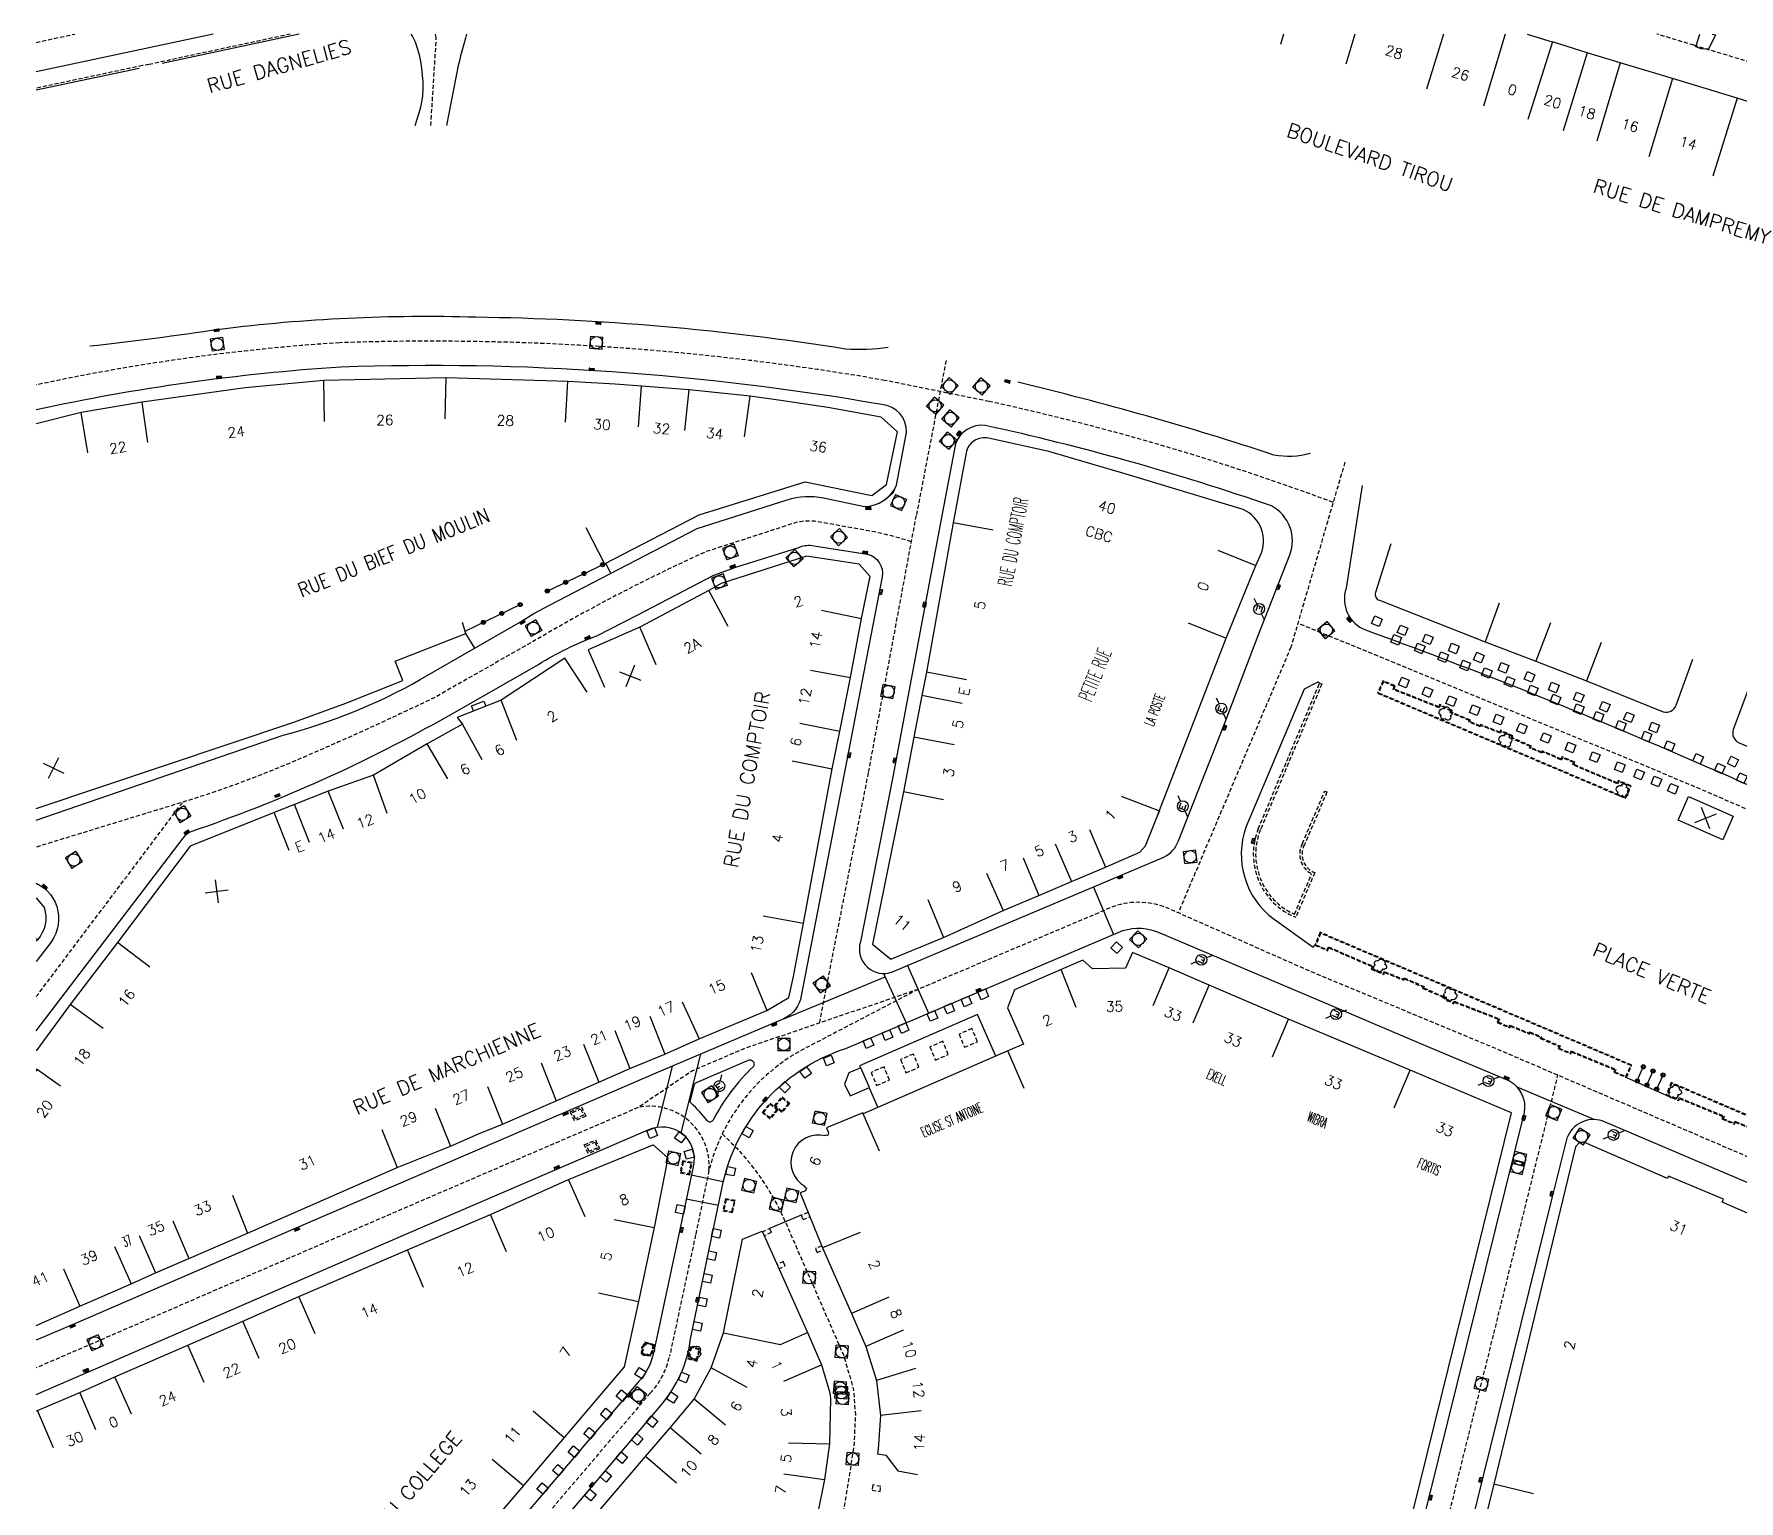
# Model space of a CAD drawing. Header units: millimetres. Extents: x 154999 to 156001, y 121000 to 122001.
# Drawn here: x 154999.7 to 155208.6, y 121820.3 to 122000 of the extents above; entities that cross this region are included whole.
import ezdxf
from ezdxf.enums import TextEntityAlignment as Align

# ---------------------------------------------------------------- set-up
doc = ezdxf.new("R2010")
doc.units = ezdxf.units.MM
doc.linetypes.add('DASHED', pattern=[0.75, 0.5, -0.25])
doc.layers.get('0').update_dxf_attribs({"linetype": 'CONTINUOUS'})
for name, color, linetype in [('W0001', 6, 'DASHED'), ('W0008', 7, 'CONTINUOUS'), ('W0100', 7, 'CONTINUOUS'), ('W0105', 7, 'CONTINUOUS'), ('W0112', 1, 'DASHED'), ('W0300', 7, 'CONTINUOUS'), ('W0310', 3, 'CONTINUOUS'), ('W0322', 7, 'CONTINUOUS'), ('W0334', 7, 'CONTINUOUS'), ('W0400', 7, 'CONTINUOUS'), ('W0420', 7, 'CONTINUOUS'), ('W0471', 7, 'CONTINUOUS'), ('W0984', 7, 'CONTINUOUS'), ('W0989', 7, 'CONTINUOUS'), ('W0991', 7, 'CONTINUOUS'), ('W1102', 7, 'CONTINUOUS')]:
    doc.layers.add(name, color=color, linetype=linetype)
doc.styles.get("Standard").update_dxf_attribs({"font": 'romans.shx', "width": 0.85})

# ---------------------------------------------------------------- blocks, each defined once
blk = doc.blocks.new('T471')
for p, q in [((-0.333334, 0.333334), (-0.333334, -0.333334)), ((-0.333334, 0.333334), (0.333334, 0.333334)), ((-0.333334, 0), (0, 0)), ((0.500001, 0.500001), (1.000002, 1.000002)), ((-0.500001, -0.500001), (-1.000002, -1.000002)), ((-0.333334, -0.333334), (0.333334, -0.333334))]:
    blk.add_line(p, q)
blk.add_ellipse((0, 0), major_axis=(0.471405, 0.471405), ratio=1, start_param=5.4977871438, end_param=11.780972451)
blk = doc.blocks.new('T420')
for p, q in [((0.75, 0.75), (-0.75, 0.75)), ((-0.75, 0.75), (-0.75, -0.75)), ((0.75, 0.75), (0.75, -0.75)), ((0.75, -0.75), (-0.75, -0.75))]:
    blk.add_line(p, q)
blk.add_ellipse((0, 0), major_axis=(-0.53, 0.53), ratio=1, start_param=3.926991, end_param=10.210176)
blk = doc.blocks.new('T400')
for p, q in [((-0.15, 0.3), (0.15, 0.3)), ((-0.15, -0.25), (-0.15, 0.3)), ((-0.15, 0.15), (0.15, 0.15)), ((-0.15, 0), (0.15, 0)), ((0.15, 0.3), (0.15, -0.25)), ((-0.15, -0.15), (0.15, -0.15)), ((-0.15, -0.25), (-0.15, -0.3)), ((-0.15, -0.3), (0.15, -0.3)), ((0.15, -0.3), (0.15, -0.25))]:
    blk.add_line(p, q)
blk = doc.blocks.new('T300')
for p, q in [((-0.8, 0.51), (-0.86, 0.34)), ((-0.86, 0.34), (-0.86, 0.17)), ((-0.86, 0.17), (-0.74, 0.06)), ((-0.69, 0.63), (-0.8, 0.51)), ((-0.8, -0.06), (-0.74, 0.06)), ((-0.74, 0.06), (-0.69, 0.11)), ((-0.57, 0.69), (-0.69, 0.63)), ((-0.46, 0.69), (-0.57, 0.69)), ((-0.29, 0.63), (-0.46, 0.69)), ((-0.29, 0.63), (-0.17, 0.74)), ((-0.23, 0.57), (-0.29, 0.63)), ((-0.17, 0.74), (-0.06, 0.8)), ((-0.06, 0.8), (0.06, 0.8)), ((0.06, 0.8), (0.23, 0.74)), ((0.23, 0.74), (0.34, 0.63)), ((0.34, 0.63), (0.4, 0.51)), ((0.46, 0.46), (0.34, 0.46)), ((0.4, 0.51), (0.4, 0.46)), ((0.57, 0.4), (0.46, 0.46)), ((0.57, 0.4), (0.69, 0.29)), ((0.69, 0.29), (0.74, 0.17)), ((0.74, 0.06), (0.69, -0.17)), ((0.74, 0.17), (0.74, 0.06)), ((-0.8, -0.17), (-0.8, -0.06)), ((-0.8, -0.23), (-0.8, -0.17)), ((-0.74, -0.34), (-0.8, -0.23)), ((-0.69, -0.4), (-0.74, -0.34)), ((-0.51, -0.46), (-0.69, -0.4)), ((-0.4, -0.46), (-0.51, -0.46)), ((-0.4, -0.46), (-0.34, -0.46)), ((-0.34, -0.46), (-0.34, -0.4)), ((-0.34, -0.51), (-0.34, -0.46)), ((-0.29, -0.63), (-0.34, -0.51)), ((-0.17, -0.74), (-0.29, -0.63)), ((-0.06, -0.8), (-0.17, -0.74)), ((0.06, -0.8), (-0.06, -0.8)), ((0.17, -0.74), (0.06, -0.8)), ((0.23, -0.69), (0.17, -0.74)), ((0.29, -0.46), (0.23, -0.46)), ((0.29, -0.63), (0.23, -0.69)), ((0.46, -0.4), (0.29, -0.46)), ((0.34, -0.51), (0.29, -0.63)), ((0.34, -0.51), (0.34, -0.46)), ((0.57, -0.34), (0.46, -0.4)), ((0.63, -0.29), (0.57, -0.34)), ((0.69, -0.17), (0.63, -0.29))]:
    blk.add_line(p, q)
blk = doc.blocks.new('t322o')
at = {"color": 0, "linetype": 'Continuous'}
for radius in [0.25, 0.15]:
    blk.add_circle((0, 0), radius, dxfattribs=at)
blk = doc.blocks.new('t991o')
at = {"color": 0, "linetype": 'Continuous'}
for p, q in [((-1, 1), (1, -1)), ((-1, -1), (1, 1))]:
    blk.add_line(p, q, dxfattribs=at)
blk = doc.blocks.new('t112o')
at = {"color": 0, "linetype": 'Continuous'}
for p, q in [((-0.5, 0.5), (0.5, 0.5)), ((-0.5, -0.5), (-0.5, 0.5)), ((0.5, 0.5), (0.5, -0.5)), ((0.5, -0.5), (-0.5, -0.5))]:
    blk.add_line(p, q, dxfattribs=at)

msp = doc.modelspace()

# ---------------------------------------------------------------- linework, layer by layer
at = {"layer": 'W0001'}
for p, q in [((155000, 121998.99), (155004.72, 122000)), ((155049.02, 121999.49), (155048.92, 122000)), ((155048.35, 121988.8), (155049.02, 121999.49))]:
    msp.add_line(p, q, dxfattribs=at)
for points in [[(155226.57, 121991.55), (155203.11, 121998.63), (155198.59, 122000)], [(155111.48, 121959.99), (155107.86, 121941.14)], [(155160.35, 121947.54), (155153.73, 121924.87)], [(155095.98, 121878.83), (155101.99, 121909.57), (155107.86, 121941.14)], [(155000, 121882.06), (155017.94, 121905.88)]]:
    msp.add_lwpolyline(points, dxfattribs=at)
for points in [[(155158.91, 121942.62, 0.035498), (155116.78, 121954.98), (155103.99, 121957.57, 0.051929), (155037.15, 121962.18, 0.037054), (155000, 121957.01)], [(155073.8, 121868.49, -0.496715), (155082.43, 121860.77), (155080.79, 121852.88), (155077.6, 121838.01, -0.138384), (155075.23, 121833.47), (155055.61, 121810.42), (155033.4, 121784.3)]]:
    msp.add_lwpolyline(points, format="xyb", dxfattribs=at)
at = {"layer": 'W0001', "flags": 128}
for points in [[(155107.24, 121937.79, 0.035184), (155101.63, 121939.2), (155095.75, 121940.25, 0.12004), (155092.73, 121940.03), (155082, 121936.55, 0.023572), (155064.11, 121927.43), (155048.83, 121918.71, -0.010532), (155031.64, 121910.91, -0.026896), (155017.77, 121905.83), (155000, 121900.38)], [(155267.9, 121877.84), (155226.3, 121897.43, 0.011964), (155196.56, 121910.57), (155154.76, 121927.74)], [(155267.12, 121876.68), (155257.46, 121856.02, -0.474423), (155236.78, 121850.8), (155179.38, 121875.46), (155155.36, 121885.47), (155138.94, 121892.77, 0.191271), (155132.01, 121893.11), (155130.77, 121892.58), (155108.05, 121882.94), (155086.77, 121875.69), (155080.33, 121872.93), (155073.8, 121868.49), (155044.1, 121855.7), (155007.59, 121839.85), (155000, 121836.58)], [(155108.05, 121882.94), (155094.74, 121876, 0.221125), (155082.43, 121860.77)], [(155084.04, 121865.23, -0.105855), (155091.78, 121854.46), (155097.2, 121842.06), (155098.94, 121838.06), (155100.14, 121833.89), (155100.37, 121830.8), (155100.18, 121826.94), (155098.78, 121818.21), (155098.12, 121813.3), (155092.72, 121777.41), (155088.28, 121748.67)]]:
    msp.add_lwpolyline(points, format="xyb", dxfattribs=at)
for points in [[(155153.73, 121924.87), (155139.94, 121892.33)], [(155160.82, 121767.94), (155168.87, 121801.19), (155173.9, 121821.78), (155182.89, 121858.05), (155186.46, 121872.42)]]:
    msp.add_lwpolyline(points, dxfattribs=at)
at = {"layer": 'W0008'}
for p, q in [((155021.67, 122000), (155000, 121995.38)), ((155046.11, 121999.73), (155045.95, 122000)), ((155046.45, 121999), (155046.11, 121999.73)), ((155052.59, 121999.51), (155052.39, 121998.77)), ((155052.73, 122000), (155052.59, 121999.51)), ((155046.72, 121998.24), (155046.45, 121999)), ((155046.95, 121997.45), (155046.72, 121998.24)), ((155047.12, 121996.64), (155046.95, 121997.45)), ((155052.15, 121997.91), (155052, 121997.32)), ((155052.39, 121998.77), (155052.15, 121997.91)), ((155047.25, 121995.81), (155047.12, 121996.64)), ((155047.34, 121994.95), (155047.25, 121995.81)), ((155051.71, 121996.16), (155050.28, 121988.8)), ((155051.85, 121996.72), (155051.71, 121996.16)), ((155052, 121997.32), (155051.85, 121996.72)), ((155047.39, 121994.12), (155047.34, 121994.95)), ((155047.35, 121992.45), (155047.39, 121993.28)), ((155047.39, 121993.28), (155047.39, 121994.12)), ((155047.07, 121990.87), (155047.24, 121991.64)), ((155047.24, 121991.64), (155047.35, 121992.45)), ((155046.42, 121988.8), (155047.07, 121990.87))]:
    msp.add_line(p, q, dxfattribs=at)
for points in [[(155006.56, 121961.79, 0.010238), (155022.48, 121963.86, -0.038651), (155053.88, 121965.34, -0.036395), (155099.16, 121961.44, 0.053744), (155104.39, 121961.65, 0.073552)], [(155103.97, 121942.93), (155105, 121943.81), (155105.41, 121944.71), (155106.63, 121951.19, 0.406642), (155103.6, 121954.6, 0.051994), (155037.3, 121959.19, 0.037656), (155000, 121953.95, 0.057912)], [(155156.12, 121948.61, -0.121974), (155151.66, 121948.42, 0.020901), (155120.27, 121957.34)], [(155149.71, 121926.31), (155153.59, 121936.18, 0.383202), (155151.35, 121942.18, 0.029735), (155116.28, 121952.05, 0.34828), (155112.65, 121949.79), (155110.88, 121940.57)], [(155000, 121903.66), (155030.26, 121914.09, 0.064425), (155047.06, 121920.91), (155059.33, 121928), (155060.95, 121928.99), (155062.88, 121930.01), (155080.99, 121939.41), (155092.02, 121942.94, -0.130841), (155096.45, 121943.16), (155101.47, 121942.11, 0.291228), (155105.41, 121944.71)], [(155162.45, 121944.67), (155160.51, 121932.09, 0.406007), (155162.89, 121926.99)], [(155110.88, 121940.57), (155104.94, 121909), (155100.98, 121888.76, 0.621204), (155104.93, 121885.09), (155138.16, 121899.13, 0.190391), (155139.95, 121901.13), (155145.61, 121915.47), (155149.71, 121926.31)], [(155018.99, 121902.29, 0.046872), (155050.59, 121916.52), (155061.52, 121922.76, -0.049543), (155068.7, 121926.27), (155073.7, 121928.85), (155083.01, 121933.69), (155085.83, 121934.72), (155093.43, 121937.11, -0.125504), (155095.04, 121937.35), (155101.8, 121936.29, -0.395044), (155103.66, 121933.48), (155102.01, 121925.03), (155099.47, 121911.88), (155093.73, 121882.16, -0.244848), (155091.62, 121879.34), (155076.48, 121872.93), (155063.7, 121867.42), (155032.67, 121854.04), (155004.88, 121842.05), (155000, 121839.95, -0.466332)], [(155162.89, 121926.99, -0.01464), (155199.47, 121912.49, -0.015368), (155240.92, 121893.33, -0.009192), (155261.4, 121882.62, 0.141364), (155263.99, 121882.38)], [(155157.26, 121920.48), (155157.02, 121920.59), (155155.36, 121919.72), (155148.25, 121902.89, 0.332342), (155151.67, 121891.54), (155156.47, 121888.1), (155156.68, 121888.37)], [(155000, 121877.86), (155018, 121901.47, -0.168532), (155018.99, 121902.29)], [(155000, 121895.97, -0.497035), (155001.52, 121888.37), (155000, 121886.36)], [(155035.04, 121783.17), (155056.88, 121808.84), (155067.35, 121821.14), (155076.53, 121831.97, 0.146104), (155080.18, 121840.11), (155083.9, 121857.93, -0.281934), (155099.19, 121875.7), (155133.13, 121890.15, -0.188463), (155137.67, 121889.87), (155158.58, 121881), (155169.9, 121876.21), (155180.53, 121871.72, -0.317065), (155182.32, 121867.85), (155170.56, 121820.38), (155166.2, 121802.42), (155158.05, 121768.64)], [(155000, 121833.32), (155008.78, 121837.1), (155045.29, 121852.95), (155074.99, 121865.74, -0.635565), (155080.48, 121861.22), (155078.83, 121853.3), (155075.64, 121838.42, -0.140191), (155073.74, 121834.8), (155054.08, 121811.72), (155031.87, 121785.59)], [(155231.87, 121758.48), (155233.06, 121793.14), (155234.84, 121847.28, 0.264227), (155232.73, 121849.45), (155212.41, 121858.09), (155191.88, 121866.82, 0.409148), (155187.57, 121864.7), (155185.72, 121857.35), (155177.25, 121823.19), (155171.54, 121799.97), (155163.59, 121767.24)]]:
    msp.add_lwpolyline(points, format="xyb", dxfattribs=at)
at = {"layer": 'W0008', "flags": 128}
msp.add_lwpolyline([(155087.87, 121873.51, 0.081585), (155082.9, 121866.86, -0.455224), (155082.24, 121866.82, 0.04277), (155080.23, 121869.02, -0.268879), (155080.15, 121869.38), (155080.65, 121871.27, -0.23184), (155080.92, 121871.55), (155087.35, 121874.33, -0.625337), (155087.87, 121873.51)], format="xyb", dxfattribs=at)
msp.add_lwpolyline([(155194.85, 121872.14), (155199.71, 121869.98)], dxfattribs=at)
at = {"layer": 'W0100'}
for points in [[(155182.67, 122000), (155185.77, 121999.07)], [(155225.18, 121987.1), (155218.62, 121989.05), (155214.43, 121990.28), (155208.43, 121992.15), (155200.51, 121994.55), (155194.08, 121996.48), (155190.06, 121997.71), (155185.78, 121999.06)], [(155102.38, 121943.48), (155104.2, 121944.81), (155105.52, 121951.28), (155103.54, 121953.08), (155097.01, 121954.25), (155091.25, 121955.11), (155087.47, 121955.62), (155079.99, 121956.4), (155074.18, 121956.87), (155070.92, 121957.09), (155065.15, 121957.43), (155050.24, 121957.87), (155035.22, 121957.57), (155025.6, 121956.66), (155012.99, 121954.91), (155005.49, 121953.64), (155000, 121952.24)], [(155067.33, 121939.54), (155069.62, 121935.1), (155081.21, 121941.08), (155094.2, 121945.13), (155102.38, 121943.48)], [(155112.36, 121940.11), (155109.09, 121921.83), (155108.53, 121918.94), (155107.55, 121913.83), (155106.28, 121907.16), (155102.48, 121888.48), (155104.71, 121886.64), (155111.15, 121889.32), (155118.49, 121892.63), (155122.86, 121894.46), (155126.84, 121896.18), (155131.01, 121897.94), (155135.22, 121899.77), (155135.91, 121900.54), (155137.62, 121904.81), (155137.4, 121904.25), (155145.79, 121925.99)], [(155000, 121841.76), (155005.33, 121844.14), (155011.63, 121846.88), (155014.6, 121848.2), (155018.69, 121849.98), (155025.89, 121853.07), (155044.22, 121861.13), (155050.75, 121863.75), (155054.2, 121865.25), (155057.14, 121866.42), (155063.71, 121869.3), (155068.92, 121871.59), (155072.75, 121873.26), (155077.03, 121875.01), (155081.23, 121876.88), (155089.53, 121880.37), (155092.2, 121881.96), (155092.8, 121884.51), (155094, 121891.05), (155097.52, 121909.96), (155098.46, 121914.59), (155099.77, 121921.16), (155101.12, 121928.4), (155102.18, 121933.54), (155100.84, 121935.04), (155094.36, 121936.03), (155083.91, 121932.69), (155082.42, 121931.81), (155073.95, 121927.31), (155067.62, 121924.57), (155069.61, 121919.98)], [(155000, 121905.12), (155031.56, 121915.7), (155037.92, 121918.03), (155044.91, 121920.78), (155043.97, 121923.15), (155052.65, 121926.56), (155052.21, 121927.89)], [(155067.52, 121919.35), (155064.77, 121923.52), (155056.96, 121918.37), (155051.58, 121916.25), (155052.21, 121915.46), (155047.89, 121913.05), (155041.31, 121909.21), (155035.77, 121907.24), (155031.64, 121905.59), (155029.15, 121904.6), (155018.84, 121900.51), (155009.95, 121888.69), (155004.17, 121881.11), (155000, 121875.42)], [(155000, 121873.22), (155000.13, 121873.1), (155000, 121872.91)], [(155000, 121831.3), (155000.14, 121831.36), (155005.32, 121833.57), (155009.64, 121835.46), (155018.56, 121839.35), (155025.32, 121842.3), (155032.18, 121845.31), (155045.48, 121851.02), (155055.65, 121855.37), (155065.23, 121859.63), (155075.58, 121863.91), (155077.4, 121862.29), (155075.7, 121853.75), (155073.79, 121844.72), (155072.05, 121836.7), (155064.68, 121828.05), (155059.69, 121822.15), (155053.68, 121815.11), (155050.67, 121811.47), (155047.77, 121808.13), (155041.75, 121801.1), (155035.77, 121794.21), (155031.4, 121789.05)], [(155211.85, 121854.6), (155206.59, 121856.87), (155206.75, 121857.23), (155200.02, 121860.07), (155199.89, 121859.77), (155189.71, 121864.18), (155189.08, 121864.14), (155188.63, 121863.66), (155178.6, 121822.31), (155177, 121815.86), (155174.88, 121807.12), (155173.83, 121802.76), (155172.74, 121797.86), (155168.99, 121782.69), (155165.74, 121769.68), (155170.59, 121768.47)], [(155068.88, 121818.96), (155074.65, 121825.69), (155077.67, 121829.22), (155080.62, 121832.75), (155082.7, 121836.56), (155084.2, 121840.86), (155086.54, 121852.35), (155088.93, 121853.32), (155094.5, 121840.92), (155096.23, 121836.93), (155097.25, 121833.51), (155097.32, 121832.78), (155097.2, 121827.26), (155096.57, 121822.88), (155095.71, 121818.65)]]:
    msp.add_lwpolyline(points, dxfattribs=at)
for points in [[(155145.79, 121925.99), (155149.42, 121934.9), (155150.12, 121936.45, 0.429099), (155147.47, 121941.89), (155133.57, 121946.08), (155124.08, 121948.84), (155116.7, 121950.47, 0.42535), (155113.93, 121948.69), (155112.36, 121940.11)], [(155166, 121937.52), (155164.11, 121931.57, 0.429067), (155164.58, 121930.64)], [(155164.58, 121930.64), (155177.55, 121925.55), (155183.77, 121923.18), (155189.95, 121920.77), (155195.91, 121918.35), (155199.34, 121916.96, 0.394165), (155200.93, 121917.76), (155202.97, 121923.39)], [(155000, 121894.18), (155000.96, 121892.98, -0.27363), (155000.13, 121889.02), (155000, 121888.85)], [(155168.7, 121819.04), (155180.75, 121867.8), (155168.35, 121873.03), (155153.45, 121879.31), (155143.73, 121883.46), (155138.81, 121885.58), (155134.31, 121887.45), (155133.48, 121885.56), (155129.42, 121885.46), (155128.25, 121886.54), (155125.59, 121885.39), (155119.85, 121882.88), (155119.02, 121880.69), (155120.97, 121876.23), (155119.06, 121875.4), (155101.34, 121867.7), (155101.28, 121867.83), (155096.84, 121866), (155097.09, 121865.37), (155096.98, 121865.04), (155096.75, 121865.1), (155096.69, 121864.99, 0.880506), (155094.18, 121858.82), (155094.14, 121858.69), (155094.37, 121858.59), (155094.24, 121858.28), (155093.59, 121858), (155096.34, 121851.27), (155099.91, 121843.21), (155101.65, 121839.19), (155102.97, 121835), (155103.46, 121830.74), (155103.16, 121826.62), (155103.1, 121826.05), (155104.1, 121825.89), (155105.56, 121823.96), (155108, 121823.52)]]:
    msp.add_lwpolyline(points, format="xyb", dxfattribs=at)
at = {"layer": 'W0100', "flags": 128}
msp.add_lwpolyline([(155209.98, 121920.21), (155207.95, 121914.8, 0.395315), (155208.66, 121913.17), (155215.18, 121910.38), (155221.56, 121907.65, 0.428637), (155223.14, 121908.22), (155225.11, 121913.55)], format="xyb", dxfattribs=at)
at = {"layer": 'W0100'}
for points in [[(155201.2, 121903.66), (155202.47, 121906.57), (155207.94, 121904.17), (155206.67, 121901.27)], [(155101.04, 121873.35), (155099.55, 121872.71), (155099.02, 121871.35), (155099.73, 121869.91), (155102.08, 121870.91)]]:
    msp.add_lwpolyline(points, close=True, dxfattribs=at)
at = {"layer": 'W0105'}
msp.add_line((155204.9, 121998.16), (155205.8, 121999.9), dxfattribs=at)
for points in [[(155204.89, 121998.16), (155204.03, 121998.21), (155203.35, 121998.42), (155203.85, 122000)], [(155205.36, 122000), (155205.81, 121999.9)]]:
    msp.add_lwpolyline(points, dxfattribs=at)
at = {"layer": 'W0112'}
for p, q in [((155031.13, 122000), (155013.84, 121996.28)), ((155013.01, 121996.14), (155000, 121993.37)), ((155013.84, 121996.28), (155013.01, 121996.14))]:
    msp.add_line(p, q, dxfattribs=at)
msp.add_lwpolyline([(155158.16, 121907.14), (155155.4, 121900.68, 0.45032), (155156.65, 121897.25), (155154.33, 121891.78, -0.414326), (155149.74, 121902.63), (155157.26, 121920.48), (155157.52, 121920.37), (155157.52, 121920.37), (155150.01, 121902.52, 0.403985), (155154.17, 121892.16), (155156.28, 121897.11, -0.416594), (155155.14, 121900.81), (155157.89, 121907.25)], format="xyb", close=True, dxfattribs=at)
for points in [[(155194.75, 121906.35), (155195.42, 121907.9), (155193.89, 121908.53), (155193.73, 121908.25), (155188.4, 121910.5), (155188.51, 121910.79), (155186.98, 121911.45), (155186.83, 121911.18), (155184.53, 121912.17), (155184.46, 121912.01), (155183.12, 121912.58), (155183.2, 121912.76), (155180.89, 121913.75), (155180.95, 121914.01), (155179.44, 121914.69), (155179.36, 121914.45), (155176.99, 121915.4), (155176.9, 121915.24), (155175.66, 121915.77), (155175.73, 121915.94), (155173.41, 121916.9), (155173.53, 121917.13), (155171.96, 121917.84), (155171.86, 121917.57), (155166.4, 121919.74), (155166.53, 121920.13), (155165.02, 121920.77), (155164.36, 121919.24)], [(155194.7, 121906.48), (155195.29, 121907.85), (155193.93, 121908.41), (155193.78, 121908.12), (155188.27, 121910.45), (155188.38, 121910.74), (155187.02, 121911.33), (155186.88, 121911.05), (155184.59, 121912.04), (155184.51, 121911.88), (155182.99, 121912.52), (155183.07, 121912.7), (155180.77, 121913.69), (155180.83, 121913.95), (155179.5, 121914.56), (155179.42, 121914.32), (155177.03, 121915.27), (155176.95, 121915.11), (155175.54, 121915.71), (155175.6, 121915.89), (155173.27, 121916.85), (155173.39, 121917.09), (155172.02, 121917.7), (155171.91, 121917.44), (155166.28, 121919.68), (155166.4, 121920.07), (155165.07, 121920.64), (155164.49, 121919.29)], [(155157.32, 121889.94), (155156.68, 121888.37), (155158.23, 121887.68), (155158.38, 121888.03), (155163.68, 121885.73), (155163.58, 121885.43), (155165.11, 121884.76), (155165.23, 121885.01), (155167.57, 121884.06), (155167.64, 121884.25), (155169.93, 121883.23), (155169.87, 121883.07), (155172.22, 121882.06), (155173.69, 121881.18), (155173.78, 121881.37), (155179.17, 121879.28), (155179, 121878.9), (155180.55, 121878.23), (155180.64, 121878.44), (155182.98, 121877.45), (155183.03, 121877.61), (155184.33, 121877.09), (155184.28, 121876.94), (155186.6, 121875.96), (155186.48, 121875.69), (155188.04, 121875.04), (155188.13, 121875.26), (155193.44, 121873.08), (155193.31, 121872.79), (155194.85, 121872.14), (155195.52, 121873.67)], [(155157.37, 121889.81), (155156.81, 121888.42), (155158.18, 121887.81), (155158.33, 121888.16), (155163.8, 121885.78), (155163.7, 121885.48), (155165.06, 121884.89), (155165.18, 121885.14), (155167.51, 121884.19), (155167.58, 121884.38), (155170.06, 121883.28), (155170, 121883.13), (155172.26, 121882.15), (155173.65, 121881.32), (155173.74, 121881.5), (155179.31, 121879.33), (155179.13, 121878.95), (155180.5, 121878.36), (155180.59, 121878.57), (155182.92, 121877.58), (155182.97, 121877.75), (155184.45, 121877.15), (155184.4, 121877), (155186.73, 121876.01), (155186.61, 121875.74), (155187.99, 121875.17), (155188.08, 121875.4), (155193.57, 121873.13), (155193.44, 121872.84), (155194.79, 121872.27), (155195.39, 121873.62)], [(155111.76, 121874.97), (155111.08, 121876.58), (155109.49, 121875.9), (155110.17, 121874.29)], [(155115.34, 121876.53), (155114.66, 121878.14), (155113.07, 121877.46), (155113.75, 121875.85)], [(155108.16, 121873.4), (155107.48, 121875.02), (155105.89, 121874.34), (155106.57, 121872.73)], [(155104.55, 121871.84), (155103.88, 121873.45), (155102.29, 121872.77), (155102.97, 121871.16)], [(155066.8, 121868.55), (155067.33, 121867.42), (155065.97, 121866.82), (155065.44, 121867.95)], [(155066.7, 121868.29), (155067.06, 121867.52), (155066.07, 121867.09), (155065.71, 121867.85)], [(155089.94, 121867.06), (155088.97, 121867.83), (155089.91, 121869), (155090.87, 121868.23)], [(155089.92, 121867.2), (155089.11, 121867.84), (155089.92, 121868.86), (155090.73, 121868.21)], [(155091.38, 121867.87), (155090.44, 121868.66), (155091.39, 121869.77), (155092.33, 121868.98)], [(155091.37, 121868.01), (155090.58, 121868.68), (155091.4, 121869.63), (155092.19, 121868.96)], [(155067.64, 121862.83), (155067.15, 121863.9), (155068.53, 121864.49), (155069.02, 121863.42)], [(155067.74, 121863.09), (155067.41, 121863.79), (155068.43, 121864.23), (155068.75, 121863.53)], [(155080.07, 121860.24), (155080.37, 121861.73), (155079.19, 121861.95), (155078.89, 121860.46)], [(155079.99, 121860.36), (155080.25, 121861.65), (155079.27, 121861.83), (155079, 121860.54)], [(155084.11, 121855.83), (155085.32, 121855.61), (155085.67, 121857.06), (155084.46, 121857.28)], [(155084.24, 121855.91), (155085.25, 121855.73), (155085.55, 121856.98), (155084.54, 121857.16)], [(155075.7, 121839.45), (155075.33, 121837.99), (155074.16, 121838.3), (155074.52, 121839.76)], [(155075.58, 121839.38), (155075.26, 121838.11), (155074.28, 121838.37), (155074.6, 121839.64)], [(155081.34, 121838.84), (155080.17, 121839.16), (155079.81, 121837.7), (155080.98, 121837.38)], [(155081.22, 121838.77), (155080.24, 121839.04), (155079.93, 121837.77), (155080.91, 121837.5)], [(155103.39, 121821.43), (155103.47, 121822.04), (155102.49, 121822.22), (155102.41, 121821.6)]]:
    msp.add_lwpolyline(points, close=True, dxfattribs=at)
for points in [[(155238.51, 121855.24), (155200.34, 121871.53), (155199.71, 121869.98), (155201.26, 121869.31), (155201.37, 121869.55), (155206.68, 121867.36), (155206.56, 121867.08), (155208.1, 121866.41), (155208.2, 121866.66), (155210.55, 121865.7)], [(155238.38, 121855.18), (155200.39, 121871.4), (155199.84, 121870.03), (155201.21, 121869.44), (155201.32, 121869.68), (155206.81, 121867.42), (155206.69, 121867.13), (155208.04, 121866.54), (155208.15, 121866.79), (155210.49, 121865.83)], [(155094.56, 121855.61), (155093.74, 121855.27), (155093.96, 121854.73), (155094.79, 121855.07)], [(155088.96, 121853.25), (155089.83, 121853.64), (155090.06, 121853.14), (155089.18, 121852.74)], [(155096.24, 121851.5), (155095.48, 121851.19), (155095.68, 121850.69), (155096.44, 121851.03)], [(155090.99, 121848.72), (155091.78, 121849.08), (155091.56, 121849.59), (155090.76, 121849.23)]]:
    msp.add_lwpolyline(points, dxfattribs=at)
at = {"layer": 'W0310'}
for p, q in [((155032.2, 122000), (155015.44, 121996.4)), ((155012.6, 121995.79), (155000, 121993.11))]:
    msp.add_line(p, q, dxfattribs=at)
at = {"layer": 'W0322'}
for points in [[(155062.62, 121931.75), (155069.62, 121935.1)], [(155052.56, 121926.83), (155059.29, 121930.1)], [(155196.18, 121871.73), (155196.92, 121873.46)], [(155197.36, 121871.22), (155198.11, 121872.95)]]:
    msp.add_lwpolyline(points, dxfattribs=at)
at = {"layer": 'W0322', "flags": 128}
msp.add_lwpolyline([(155198.57, 121870.74), (155199.34, 121872.45)], dxfattribs=at)
at = {"layer": 'W0334'}
for points in [[(155069.74, 121935.16), (155070.39, 121933.91)], [(155053.74, 121924.77), (155052.65, 121926.56)], [(155053.59, 121917.04), (155053.33, 121917.7), (155054.83, 121918.25), (155055.08, 121917.63)], [(155129.55, 121895.49), (155131.99, 121889.66)], [(155103.82, 121884.89), (155106.58, 121878.84)], [(155106.76, 121885.86), (155109.35, 121880.02)], [(155091.62, 121879.34), (155104, 121884.5)], [(155117.6, 121874.76), (155115.34, 121879.87), (155100.89, 121873.58), (155100.99, 121873.33)], [(155079.03, 121865.33), (155081.44, 121875.03)], [(155076.11, 121866.08), (155077.94, 121873.55)], [(155190.88, 121866.99), (155181.47, 121870.95)], [(155084.18, 121859.36), (155080.26, 121860.17)], [(155083.59, 121856.46), (155079.65, 121857.22)]]:
    msp.add_lwpolyline(points, dxfattribs=at)
at = {"layer": 'W0334', "flags": 128}
for points in [[(155102.05, 121870.9), (155103.11, 121868.47)], [(155093.74, 121855.27), (155089.83, 121853.64)]]:
    msp.add_lwpolyline(points, dxfattribs=at)
at = {"layer": 'W1102'}
for p, q in [((155152.85, 122000), (155152.46, 121998.74)), ((155161.58, 122000), (155160.46, 121996.31)), ((155172.43, 122000), (155170.36, 121993.27)), ((155179.99, 122000), (155177.33, 121991.17)), ((155185.78, 121999.06), (155182.77, 121989.52)), ((155190.06, 121997.71), (155187.12, 121988.15)), ((155194.08, 121996.48), (155191.21, 121986.9)), ((155200.51, 121994.55), (155197.6, 121984.98)), ((155208.43, 121992.15), (155205.46, 121982.6)), ((155050.1, 121952.86), (155050.24, 121957.87)), ((155035.32, 121952.55), (155035.22, 121957.57)), ((155064.86, 121952.43), (155065.15, 121957.43)), ((155073.78, 121951.89), (155074.18, 121956.87)), ((155079.47, 121951.43), (155079.99, 121956.4)), ((155006.33, 121948.69), (155005.49, 121953.64)), ((155013.67, 121949.96), (155012.99, 121954.91)), ((155086.8, 121950.66), (155087.47, 121955.62)), ((155117.27, 121939.21), (155112.36, 121940.11)), ((155144.79, 121936.78), (155149.42, 121934.9)), ((155084.77, 121927.4), (155082.42, 121931.81)), ((155096.22, 121929.42), (155101.12, 121928.4)), ((155179.27, 121930.25), (155177.55, 121925.55)), ((155075.94, 121922.72), (155073.95, 121927.31)), ((155141.16, 121927.87), (155145.79, 121925.99)), ((155185.55, 121927.86), (155183.77, 121923.18)), ((155191.77, 121925.43), (155189.95, 121920.77)), ((155094.85, 121922.08), (155099.77, 121921.16)), ((155114, 121920.89), (155109.09, 121921.83)), ((155058.9, 121913.45), (155056.96, 121918.37)), ((155113.44, 121917.99), (155108.53, 121918.94)), ((155054.64, 121911.08), (155052.21, 121915.46)), ((155093.56, 121915.57), (155098.46, 121914.59)), ((155050.41, 121908.74), (155047.89, 121913.05)), ((155112.46, 121912.9), (155107.55, 121913.83)), ((155092.62, 121910.96), (155097.52, 121909.96)), ((155042.98, 121904.49), (155041.31, 121909.21)), ((155033.49, 121900.95), (155031.64, 121905.59)), ((155037.63, 121902.59), (155035.77, 121907.24)), ((155111.18, 121906.16), (155106.28, 121907.16)), ((155031, 121899.95), (155029.15, 121904.6)), ((155129.06, 121902.55), (155131.01, 121897.94)), ((155124.86, 121900.77), (155126.84, 121896.18)), ((155116.44, 121897.19), (155118.49, 121892.63)), ((155120.93, 121899.07), (155122.86, 121894.46)), ((155109.23, 121893.94), (155111.15, 121889.32)), ((155089.08, 121891.97), (155094, 121891.05)), ((155013.93, 121885.65), (155009.95, 121888.69)), ((155087.58, 121885.02), (155089.53, 121880.37)), ((155127.41, 121880.72), (155125.59, 121885.39)), ((155136.85, 121880.98), (155138.81, 121885.58)), ((155141.76, 121878.86), (155143.73, 121883.46)), ((155008.21, 121878.16), (155004.17, 121881.11)), ((155079.15, 121881.43), (155081.23, 121876.88)), ((155075.17, 121879.66), (155077.03, 121875.01)), ((155151.5, 121874.7), (155153.45, 121879.31)), ((155070.89, 121877.9), (155072.75, 121873.26)), ((155067.06, 121876.23), (155068.92, 121871.59)), ((155121.05, 121870.81), (155119.06, 121875.4)), ((155002.98, 121871.1), (155000.13, 121873.1)), ((155061.85, 121873.94), (155063.71, 121869.3)), ((155166.4, 121868.42), (155168.35, 121873.03)), ((155055.28, 121871.06), (155057.14, 121866.42)), ((155048.89, 121868.39), (155050.75, 121863.75)), ((155103.33, 121863.11), (155101.34, 121867.7)), ((155042.36, 121865.78), (155044.22, 121861.13)), ((155067.26, 121855.06), (155065.23, 121859.63)), ((155024.03, 121857.71), (155025.89, 121853.07)), ((155057.61, 121850.77), (155055.65, 121855.37)), ((155016.72, 121854.58), (155018.69, 121849.98)), ((155070.8, 121854.73), (155075.7, 121853.75)), ((155009.6, 121851.45), (155011.63, 121846.88)), ((155012.59, 121852.78), (155014.6, 121848.2)), ((155100.97, 121853.16), (155096.34, 121851.27)), ((155047.45, 121846.42), (155045.48, 121851.02)), ((155003.33, 121848.72), (155005.33, 121844.14)), ((155034.19, 121840.73), (155032.18, 121845.31)), ((155068.9, 121845.76), (155073.79, 121844.72)), ((155104.48, 121845.24), (155099.91, 121843.21)), ((155027.32, 121837.72), (155025.32, 121842.3)), ((155106.23, 121841.18), (155101.65, 121839.19)), ((155020.56, 121834.77), (155018.56, 121839.35)), ((155087.09, 121834.16), (155082.7, 121836.56)), ((155091.61, 121834.92), (155096.23, 121836.93)), ((155011.65, 121830.88), (155009.64, 121835.46)), ((155107.73, 121836.5), (155102.97, 121835)), ((155007.28, 121828.97), (155005.32, 121833.57)), ((155084.45, 121829.53), (155080.62, 121832.75)), ((155002.1, 121826.76), (155000.14, 121831.36)), ((155060.87, 121831.3), (155064.68, 121828.05)), ((155108.42, 121831.31), (155103.46, 121830.74)), ((155081.47, 121825.98), (155077.67, 121829.22)), ((155092.17, 121827.37), (155097.2, 121827.26)), ((155055.87, 121825.37), (155059.69, 121822.15)), ((155078.45, 121822.43), (155074.65, 121825.69)), ((155091.61, 121823.59), (155096.57, 121822.88)), ((155183.46, 121821.13), (155178.6, 121822.31))]:
    msp.add_line(p, q, dxfattribs=at)
at = {"layer": 'W1102', "flags": 128}
for points in [[(155132.95, 121906.61), (155137.62, 121904.81)], [(155000, 121889.18), (155000.13, 121889.02)], [(155084.2, 121840.86), (155091.2, 121839.44), (155094.5, 121840.92)]]:
    msp.add_lwpolyline(points, dxfattribs=at)

# ---------------------------------------------------------------- block references
at = {"layer": 'W0112'}
for p, rotation in [((155164.28, 121928.05), 337.920360500506), ((155166.64, 121925.78), 338.139044323303), ((155167.43, 121926.94), 337.920360500506), ((155170.51, 121925.84), 337.920360500506), ((155169.52, 121924.73), 338.139044323303), ((155172.39, 121923.65), 338.139044323303), ((155173.7, 121924.72), 337.920360500506), ((155175.08, 121922.62), 338.139044323303), ((155176.78, 121923.6), 337.920360500506), ((155177.75, 121921.71), 338.139044323303), ((155179.79, 121922.35), 337.920360500506), ((155167.59, 121920.54), 337.920360500506), ((155180.54, 121920.62), 338.139044323303), ((155182.99, 121921.23), 337.920360500506), ((155183.37, 121919.58), 338.139044323303), ((155185.96, 121919.94), 337.920360500506), ((155170.46, 121919.38), 337.920360500506), ((155173.39, 121918.27), 337.920360500506), ((155186.17, 121918.45), 338.139044323303), ((155189.01, 121918.73), 337.920360500506), ((155192.19, 121917.58), 337.920360500506), ((155176.28, 121917.15), 337.920360500506), ((155179.17, 121916.01), 337.920360500506), ((155189.03, 121917.29), 338.139044323303), ((155191.44, 121916.34), 338.139044323303), ((155195.16, 121916.28), 337.920360500506), ((155182.05, 121914.92), 337.920360500506), ((155184.97, 121913.75), 337.920360500506), ((155194.16, 121915.24), 338.139044323303), ((155197.33, 121913.94), 338.139044323303), ((155198.26, 121915.04), 337.920360500506), ((155187.99, 121912.58), 337.920360500506), ((155190.97, 121911.4), 337.920360500506), ((155200.12, 121912.77), 338.139044323303), ((155203.64, 121911.2), 155.6840401652225), ((155194.05, 121910.18), 337.920360500506), ((155196.4, 121909.27), 337.920360500506), ((155206.31, 121910.01), 155.6840401652225), ((155207.91, 121910.85), 333.919936557252), ((155198.52, 121908.41), 337.920360500506), ((155200.55, 121907.53), 337.920360500506), ((155208.99, 121908.82), 155.6840401652225), ((155132.39, 121888.06), 137.222530730333), ((155116.03, 121882.34), 203.056892064975), ((155111.88, 121880.59), 203.056892064975), ((155113.97, 121881.47), 203.056892064975), ((155106.27, 121878.21), 203.056892064975), ((155109.81, 121879.69), 203.056892064975), ((155101.97, 121876.37), 203.056892064975), ((155104.29, 121877.35), 203.056892064975), ((155097.13, 121874.23), 111.4176624513566), ((155094.28, 121872.77), 125.2096670519544), ((155091.73, 121870.96), 134.8689809502969), ((155075.48, 121865.32), 111.8341608816999), ((155087.16, 121865.45), 151.5445443307519), ((155078.92, 121864.83), 53.67710961382618), ((155080.02, 121862.75), 15.78208240510021), ((155085.07, 121860.67), 258.265960603113), ((155078.93, 121855.99), 258.265960603113), ((155083.35, 121853.07), 258.209647128492), ((155082.78, 121850.3), 258.209647128492), ((155082.23, 121847.55), 258.209647128492), ((155081.63, 121844.62), 258.209647128492), ((155081.01, 121841.65), 258.209647128492), ((155074.05, 121835.92), 239.2117640202894), ((155079.35, 121835.39), 158.6880756440741), ((155071.77, 121833.17), 229.572619494675), ((155077.93, 121832.92), 147.033231278472), ((155069.85, 121830.92), 229.572619494675), ((155075.44, 121829.97), 229.753899997658), ((155067.81, 121828.55), 229.572619494675), ((155073.63, 121827.81), 229.753899997658), ((155065.89, 121826.3), 229.572619494675), ((155071.73, 121825.56), 229.753899997658), ((155063.96, 121824.03), 229.572619494675), ((155062.05, 121821.78), 229.572619494675), ((155069.79, 121823.26), 229.753899997658), ((155067.9, 121821), 229.753899997658)]:
    msp.add_blockref('t112o', p, dxfattribs=dict(at, rotation=rotation))
at = {"layer": 'W0300'}
for p, rotation in [((155172.65, 121916.81), 157.593094348768), ((155179.98, 121913.51), 156.865977514929), ((155194.35, 121907.39), 157.571605366235), ((155164.71, 121885.92), 64.2445685395975), ((155173.31, 121882.23), 336.698218582336), ((155200.82, 121870.46), 76.1094947441393), ((155074.98, 121838.85), 70.69265048418659), ((155080.62, 121838.38), 258.209647128492)]:
    msp.add_blockref('T300', p, dxfattribs=dict(at, rotation=rotation))
at = {"layer": 'W0322'}
for p, rotation in [((155069.39, 121934.99), 25.6079472561179), ((155064.88, 121932.83), 25.6079472561179), ((155067.13, 121933.91), 25.6079472561179), ((155062.62, 121931.75), 25.6079472561179), ((155057.04, 121929.01), 25.9074279624154), ((155059.29, 121930.1), 25.9074279624154), ((155054.79, 121927.91), 25.9074279624154), ((155196.18, 121871.73), 66.6879939114715), ((155196.92, 121873.46), 66.32591689166038), ((155198.11, 121872.95), 66.32591689166038), ((155199.34, 121872.45), 66.32591689166038), ((155197.36, 121871.22), 66.32591689166038), ((155198.57, 121870.74), 66.32591689166038)]:
    msp.add_blockref('t322o', p, dxfattribs=dict(at, rotation=rotation))
at = {"layer": 'W0400'}
for p, rotation in [((155068.9, 121964.58), 87.85383413710899), ((155022.11, 121963.7), 98.40662305097327), ((155022.39, 121957.94), 275.500009653619), ((155068.05, 121958.91), 265.8638153400619), ((155119.02, 121957.45), 76.4926839545398), ((155113.06, 121951.06), 319.2105384323839), ((155101.98, 121941.88), 95.04292693384278), ((155085.35, 121934.75), 110.1637093327857), ((155101.59, 121936.49), 81.09882328072194), ((155103.49, 121931.65), 349.005809026026), ((155152.2, 121932.23), 158.5615321809136), ((155108.85, 121930.09), 349.005809026026), ((155160.88, 121928.26), 39.95550224026798), ((155059.58, 121927.95), 120.0523802332668), ((155067.57, 121926.01), 113.7520270959487), ((155145.63, 121914.99), 158.4857580091996), ((155099.6, 121911.65), 349.043324037954), ((155105.2, 121911.01), 349.043324037954), ((155029.55, 121906.69), 111.5586906564481), ((155018.45, 121902.19), 121.6688793262848), ((155149.12, 121901.12), 168.5348414915659), ((155001.01, 121895.51), 231.3162831390451), ((155132.81, 121896.71), 112.9048545806327), ((155115.46, 121882.84), 293.056892064975), ((155090.43, 121878.66), 111.9124759002331), ((155180.15, 121872.08), 247.111989423544), ((155064.83, 121867.72), 293.363673305995), ((155089.31, 121869.44), 318.7124907354692), ((155182.29, 121867.2), 345.893202936133), ((155063.81, 121861.11), 113.3010099102318), ((155185.71, 121857.91), 345.893202936133), ((155031.92, 121853.55), 293.321686973411), ((155079.05, 121853.49), 348.265960603113), ((155081.03, 121844.92), 348.209647128492), ((155004.41, 121841.71), 293.326719391149), ((155006.09, 121836.26), 113.3262543458515), ((155072.68, 121833.29), 319.753899997658), ((155068.07, 121822.23), 319.753899997658), ((155176.99, 121822.86), 346.082950069248), ((155170.84, 121820.69), 346.082950069248)]:
    msp.add_blockref('T400', p, dxfattribs=dict(at, rotation=rotation))
at = {"layer": 'W0420'}
for p, rotation in [((155022.17, 121961.99), 8.40662305097324), ((155068.64, 121962.19), 175.863815340062), ((155111.92, 121956.88), 229.210538432384), ((155115.82, 121956.82), 229.210538432384), ((155110.14, 121954.45), 229.210538432384), ((155112.04, 121952.91), 229.210538432384), ((155111.73, 121950.17), 229.210538432384), ((155105.66, 121942.6), 65.54835941158171), ((155098.36, 121938.36), 311.886510694962), ((155085.05, 121936.53), 20.16370933278571), ((155092.9, 121935.77), 311.886510694962), ((155083.71, 121932.89), 20.16370933278571), ((155060.93, 121927.2), 30.0523802332668), ((155158.08, 121926.97), 309.955502240268), ((155104.38, 121919.43), 259.043324037954), ((155017.89, 121904.4), 31.66887932628479), ((155004.6, 121898.8), 31.66887932628479), ((155141.4, 121899.2), 187.464432496893), ((155135.04, 121889.08), 137.222530730333), ((155096.26, 121883.57), 216.019086507847), ((155091.6, 121876.2), 90), ((155082.56, 121870.07), 32.9305088875941), ((155096.01, 121867.14), 258.265960603113), ((155185.95, 121867.86), 157.215056349284), ((155189.36, 121864.91), 236.221627886862), ((155078.08, 121862.26), 168.322721068796), ((155181.53, 121861.14), 255.893202936133), ((155181.75, 121862.16), 255.893202936133), ((155087.34, 121858.91), 76.45183480437608), ((155090.71, 121856.61), 76.45183480437608), ((155092.54, 121857.72), 76.45183480437608), ((155094.73, 121847.63), 265.920812035415), ((155007.19, 121839.64), 23.3262543458515), ((155098.71, 121838.53), 265.920812035415), ((155098.5, 121834.12), 265.920812035415), ((155177.09, 121834.58), 255.893202936133), ((155073.75, 121833.18), 232.423136053411), ((155098.65, 121833.54), 265.920812035415), ((155098.82, 121832.84), 265.920812035415), ((155100.04, 121825.4), 265.920812035415)]:
    msp.add_blockref('T420', p, dxfattribs=dict(at, rotation=rotation))
at = {"layer": 'W0471'}
for p, rotation in [((155149.85, 121929.55), 250.383512639), ((155145.21, 121917.35), 68.89331811552454), ((155140.49, 121905.38), 68.89331811616911), ((155142.77, 121886.57), 157.1378993375934), ((155159.27, 121879.91), 157.1378993375934), ((155083.7, 121871.08), 32.9305088875941), ((155177.95, 121871.71), 157.1378993375934), ((155193.27, 121865.11), 156.60833931088)]:
    msp.add_blockref('T471', p, dxfattribs=dict(at, rotation=rotation))
at = {"layer": 'W0991'}
for p, rotation in [((155072.78, 121921.35), 293.4148246644571), ((155002.1, 121910.05), 288.5245982665554), ((155204.57, 121903.92), 66.39325791325173), ((155022.1, 121894.96), 323.0805947743125)]:
    msp.add_blockref('t991o', p, dxfattribs=dict(at, rotation=rotation))

# ---------------------------------------------------------------- texts
at = {"layer": 'W0984'}
for s, rotation, p in [('CBC', 343.7708, (155130.22, 121938.73)), ('E', 79.1617, (155113.72, 121919.44)), ('E', 21.7799, (155032.25, 121900.45))]:
    msp.add_text(s, height=1.25, rotation=rotation, dxfattribs=at).set_placement(p, align=Align.MIDDLE)
at = {"layer": 'W0984', "width": 0.5}
for s, rotation, p in [('LA POSTE', 68.8933, (155137.04, 121917.2)), ('EXELL', 337.1375, (155144.67, 121872.18)), ('EGLISE ST ANTOINE', 23.4769, (155112.19, 121866.96)), ('WIBRA', 337.1375, (155157, 121866.96)), ('FORTIS', 337.1375, (155170.66, 121861.2))]:
    msp.add_text(s, height=1.25, rotation=rotation, dxfattribs=at).set_placement(p, align=Align.MIDDLE)
at = {"layer": 'W0989'}
for s, rotation, p in [('RUE DAGNELIES', 15.7582, (155029.75, 121996.06)), ('BOULEVARD TIROU', 341.1205, (155163.42, 121984.9)), ('RUE DE DAMPREMY', 343.2021, (155201.65, 121978.23)), ('RUE DU COMPTOIR', 79.467, (155087.11, 121908.69)), ('PLACE VERTE', 336.9413, (155197.97, 121884.94)), ('RUE DE MARCHIENNE', 23.301, (155050.29, 121873.22)), ('RUE DU COLLEGE', 49.5979, (155044.98, 121820.63))]:
    msp.add_text(s, height=1.75, rotation=rotation, dxfattribs=at).set_placement(p, align=Align.MIDDLE)
at = {"layer": 'W0989', "width": 0.5}
for s, rotation, p in [('RUE DU COMPTOIR', 79.1365, (155119.69, 121937.8)), ('PETITE RUE ', 67.9922, (155129.84, 121921.78))]:
    msp.add_text(s, height=1.75, rotation=rotation, dxfattribs=at).set_placement(p, align=Align.MIDDLE)
at = {"layer": 'W0989', "insert": (155031.85, 121932.56), "char_height": 1.75, "attachment_point": 1, "rotation": 22.1666}
msp.add_mtext_dynamic_manual_height_columns('RUE DU BIEF DU MOULIN', width=46.0069, gutter_width=12.5, heights=[0], dxfattribs=at)
at = {"layer": 'W0991'}
for s, rotation, p in [('28', 342.9251, (155166.37, 121997.79)), ('26', 343.2098, (155174.52, 121995.11)), ('0', 343.622, (155180.87, 121993.17)), ('20', 342.509, (155185.81, 121991.71)), ('18', 342.918, (155190.01, 121990.4)), ('16', 343.3324, (155195.29, 121988.81)), ('14', 343.1036, (155202.43, 121986.65)), ('24', 6.8408, (155024.5, 121951.26)), ('26', 1.1893, (155042.71, 121952.71)), ('28', 358.3462, (155057.48, 121952.65)), ('30', 356.5017, (155069.32, 121952.16)), ('32', 355.3674, (155076.62, 121951.66)), ('34', 354.0483, (155083.14, 121951.05)), ('22', 9.7854, (155010, 121949.32)), ('36', 352.3437, (155095.81, 121949.45)), ('40', 343.5431, (155131.2, 121942.03)), ('0', 67.8261, (155142.98, 121932.33)), ('2', 17.7567, (155093.38, 121930.47)), ('5', 79.852, (155115.63, 121930.03)), ('14', 79.4257, (155095.54, 121925.75)), ('2A', 27.9019, (155080.36, 121925.06)), ('12', 78.7333, (155094.2, 121918.82)), ('2', 34.376, (155063.21, 121916.4)), ('5', 79.0936, (155112.95, 121915.45)), ('6', 29.0471, (155056.77, 121912.27)), ('6', 78.4862, (155093.09, 121913.27)), ('6', 29.0471, (155052.53, 121909.91)), ('3', 79.2871, (155111.82, 121909.53)), ('10', 29.7221, (155046.7, 121906.62)), ('12', 19.5339, (155040.3, 121903.54)), ('1', 47.827, (155131.64, 121904.31)), ('14', 21.7, (155035.56, 121901.77)), ('4', 79.4535, (155090.85, 121901.46)), ('3', 22.9125, (155126.96, 121901.66)), ('5', 23.37, (155122.9, 121899.92)), ('7', 22.7326, (155118.69, 121898.13)), ('9', 24.2863, (155112.83, 121895.56)), ('11', 320.3912, (155106.11, 121891.12)), ('13', 77.8057, (155088.33, 121888.49)), ('16', 52.6523, (155011.07, 121881.9)), ('15', 23.0941, (155083.37, 121883.23)), ('17', 24.02, (155077.16, 121880.54)), ('35', 1.581, (155132.13, 121880.85)), ('33', 336.6321, (155139.31, 121879.92)), ('19', 22.3271, (155073.03, 121878.78)), ('2', 23.6102, (155123.88, 121879.18)), ('21', 23.4644, (155068.98, 121877.07)), ('33', 336.8718, (155146.63, 121876.78)), ('18', 53.4486, (155005.59, 121874.63)), ('23', 23.7413, (155064.45, 121875.09)), ('25', 23.7103, (155058.57, 121872.5)), ('33', 337.1379, (155158.95, 121871.56)), ('27', 22.657, (155052.09, 121869.73)), ('20', 54.881, (155001.02, 121868.32)), ('29', 21.8339, (155045.63, 121867.08)), ('33', 337.1375, (155172.6, 121865.8)), ('31', 23.7463, (155033.2, 121861.74)), ('6', 67.9041, (155095.44, 121861.9)), ('8', 23.9757, (155072.03, 121857.18)), ('33', 23.1696, (155020.37, 121856.14)), ('35', 23.6183, (155014.66, 121853.68)), ('10', 23.9757, (155062.44, 121852.91)), ('31', 337.1199, (155201.26, 121853.73)), ('39', 23.5242, (155006.47, 121850.09)), ('12', 23.1529, (155052.53, 121848.6)), ('5', 78.0225, (155069.85, 121850.24)), ('2', 293.8904, (155102.72, 121849.2)), ('41', 24.0183, (155000.48, 121847.45)), ('2', 78.5081, (155088.4, 121845.71)), ('14', 23.2413, (155040.82, 121843.58)), ('8', 293.3977, (155105.36, 121843.21)), ('20', 23.6819, (155030.76, 121839.22)), ('7', 60.9857, (155064.89, 121838.53)), ('10', 287.8014, (155106.98, 121838.84)), ('2', 76.3722, (155187.88, 121839.36)), ('22', 23.561, (155023.94, 121836.24)), ('4', 78.5081, (155087.68, 121837.1)), ('1', 294.1955, (155090.73, 121836.88)), ('12', 277.5437, (155108.08, 121833.91)), ('24', 23.5688, (155016.1, 121832.82)), ('0', 23.6319, (155009.46, 121829.92)), ('6', 60.3609, (155085.77, 121831.85)), ('3', 274.1782, (155091.89, 121831.14)), ('30', 23.0851, (155004.69, 121827.86)), ('11', 49.8293, (155058.37, 121828.33)), ('8', 50.0443, (155082.96, 121827.76)), ('14', 86.8942, (155108.21, 121827.41)), ('10', 49.5182, (155079.96, 121824.2)), ('5', 81.6441, (155091.89, 121825.48)), ('13', 49.5167, (155052.88, 121821.86)), ('7', 78.5426, (155091.21, 121821.62))]:
    msp.add_text(s, height=1.25, rotation=rotation, dxfattribs=at).set_placement(p, align=Align.MIDDLE)
at = {"layer": 'W0991', "width": 0.5}
msp.add_text('37', height=1.25, rotation=23.9132, dxfattribs=at).set_placement((155011.1, 121852.11), align=Align.MIDDLE)

doc.saveas('drawing.dxf')
